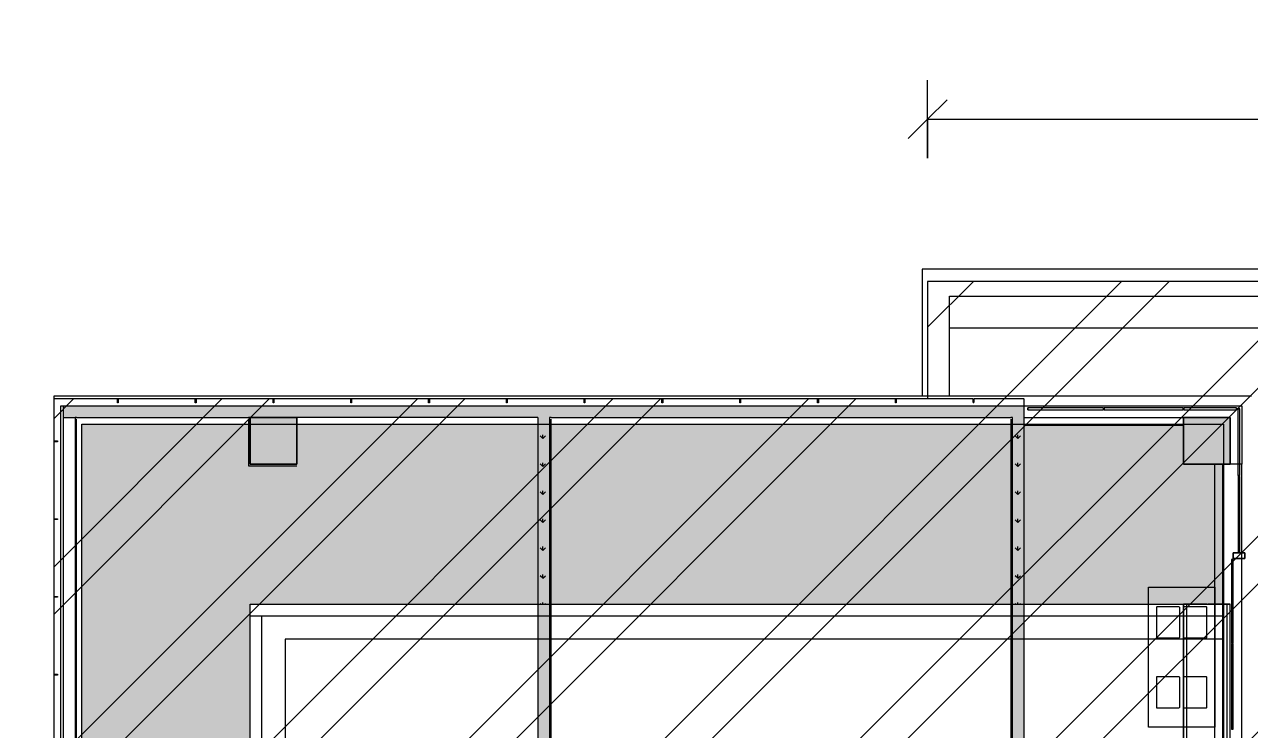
# Model space of a CAD drawing. Header units: millimetres. Extents: x -57519 to 497916, y -349472 to 446842.
# Drawn here: x 285903 to 301650, y 47997 to 57062 of the extents above; entities that cross this region are included whole.
import ezdxf

# ---------------------------------------------------------------- set-up
doc = ezdxf.new("R2010")
doc.units = ezdxf.units.MM
for name, color, linetype, lineweight in [('A-ANNO-DIMS', 211, 'Continuous', 5), ('A-ANNO-DIMS-500', 211, 'Continuous', 5), ('A-DETL-GENF', 92, 'Continuous', 5), ('A-DETL-WIDE', 214, 'Continuous', 18), ('A-FLOR', 192, 'Continuous', 5), ('A-FLOR-PATT', 8, 'Continuous', 5), ('A-GLAZ-CURT', 52, 'Continuous', 20), ('A-GLAZ-CWMG', 51, 'Continuous', 20), ('A-WALL', 113, 'Continuous', 20), ('A-WALL-PATT', 111, 'Continuous', 20), ('Q-CASE', 31, 'Continuous', 5), ('S-COLS', 52, 'Continuous', 20)]:
    doc.layers.add(name, color=color, linetype=linetype, lineweight=lineweight)
doc.styles.add('Arial', font='arial.ttf', dxfattribs={"width": 0.7, "height": 737.649701})
doc.dimstyles.new('Linear_-_1_5mm_Arial', dxfattribs={"dimscale": 304.8, "dimtxt": 750, "dimasz": 1.64042, "dimexe": 1.64042, "dimexo": 0.0625, "dimgap": 0.82021, "dimtad": 1, "dimdec": 0, "dimzin": 0, "dimdsep": 46, "dimtxsty": 'Arial', "dimblk1": 'OBLIQUE', "dimblk2": 'OBLIQUE', "dimsah": 1, "dimcen": 0.09, "dimadec": 0, "dimazin": 0, "dimtfac": 1, "dimtdec": 4, "dimtix": 1, "dimtmove": 0, "dimatfit": 3, "dimfxl": 1.64042, "dimfxlon": 1, "dimtvp": 1, "dimtolj": 1, "dimtzin": 0, "dimarcsym": 2})
pattern_1 = [(90, (294002.73, 48863.74), (-179.605, 179.605), [47.625, -311.585]), (45, (294002.73, 48863.74), (-179.605, 179.605), [47.625, -206.375]), (135, (294002.73, 48863.74), (-179.605, -179.605), [47.625, -206.375])]

# ---------------------------------------------------------------- blocks, each defined once
blk = doc.blocks.new('System Panel - _DLN__12_12mm laminated clear glass-15991818-SITE COVERAGE')
at = {"layer": 'A-GLAZ-CURT', "lineweight": 5}
for p, q in [((428.75, 12.5), (-428.75, 12.5)), ((-428.75, 12.5), (-428.75, -12.5)), ((-428.75, -12.5), (-428.75, 12.5)), ((428.75, 12.5), (-428.75, 12.5)), ((428.75, -12.5), (428.75, 12.5)), ((428.75, 12.5), (428.75, -12.5)), ((-428.75, -12.5), (428.75, -12.5)), ((-428.75, -12.5), (428.75, -12.5))]:
    blk.add_line(p, q, dxfattribs=at)
blk = doc.blocks.new('System Panel - _DLN__12_12mm laminated clear glass-15642044-SITE COVERAGE')
at = {"layer": 'A-GLAZ-CURT', "lineweight": 5}
for p, q in [((491, 12), (-491, 12)), ((-491, 12), (-491, -12)), ((-491, -12), (-491, 12)), ((491, 12), (-491, 12)), ((491, -9), (491, 12)), ((491, 12), (491, -9)), ((-491, -12), (489, -12)), ((-491, -12), (489, -12))]:
    blk.add_line(p, q, dxfattribs=at)
blk = doc.blocks.new('Rectangular Mullion - DLN_75 x 150mm _WD_-STUR_ OPENING-15642042-SITE COVERAGE')
at = {"layer": 'A-GLAZ-CWMG', "lineweight": 5}
for p, q in [((-38, 75), (38, 75)), ((-38, -75), (-38, 75)), ((38, 75), (-38, 75)), ((-38, 75), (-38, 13)), ((-38, 9), (-38, -12)), ((38, 75), (38, -75)), ((38, -75), (38, 75)), ((-38, -12), (-38, -75)), ((38, -75), (-38, -75)), ((-38, -75), (38, -75))]:
    blk.add_line(p, q, dxfattribs=at)
blk = doc.blocks.new('System Panel - _DLN__12_12mm laminated clear glass-15642713-SITE COVERAGE')
at = {"layer": 'A-GLAZ-CURT', "lineweight": 5}
for p, q in [((485, 12.5), (-485, 12.5)), ((-485, 12.5), (-485, -12.5)), ((-485, -12.5), (-485, 12.5)), ((485, 12.5), (-485, 12.5)), ((485, -12.5), (485, 12.5)), ((485, 12.5), (485, -12.5)), ((-485, -12.5), (485, -12.5)), ((-485, -12.5), (485, -12.5))]:
    blk.add_line(p, q, dxfattribs=at)
blk = doc.blocks.new('System Panel - _DLN__12_12mm laminated clear glass-15642714-SITE COVERAGE')
at = {"layer": 'A-GLAZ-CURT', "lineweight": 5}
for p, q in [((507.5, 12.5), (-507.5, 12.5)), ((-507.5, 12.5), (-507.5, -12.5)), ((-507.5, -12.5), (-507.5, 12.5)), ((507.5, 12.5), (-507.5, 12.5)), ((507.5, -12.5), (507.5, 12.5)), ((507.5, 12.5), (507.5, -12.5)), ((-507.5, -12.5), (507.5, -12.5)), ((-507.5, -12.5), (507.5, -12.5))]:
    blk.add_line(p, q, dxfattribs=at)
blk = doc.blocks.new('System Panel - _DLN__12_12mm laminated clear glass-15991862-SITE COVERAGE')
at = {"layer": 'A-GLAZ-CURT', "lineweight": 5}
for p, q in [((338.5, 12.5), (-338.5, 12.5)), ((-338.5, 12.5), (-338.5, -12.5)), ((-338.5, -12.5), (-338.5, 12.5)), ((338.5, 12.5), (-338.5, 12.5)), ((338.5, -12.5), (338.5, 12.5)), ((338.5, 12.5), (338.5, -12.5)), ((-338.5, -12.5), (338.5, -12.5)), ((-338.5, -12.5), (338.5, -12.5))]:
    blk.add_line(p, q, dxfattribs=at)
blk = doc.blocks.new('System Panel - _DLN__10_10mm laminated security glass _superclear_-15643333-SITE COVERAGE')
at = {"layer": 'A-GLAZ-CURT', "lineweight": 15}
for p, q in [((536, 10), (-536, 10)), ((-536, 10), (-536, -10)), ((536, -10), (536, 10)), ((-536, -10), (536, -10))]:
    blk.add_line(p, q, dxfattribs=at)
blk = doc.blocks.new('System Panel - _DLN__10_10mm laminated security glass _superclear_-15643334-SITE COVERAGE')
at = {"layer": 'A-GLAZ-CURT', "lineweight": 15}
for p, q in [((550, 10), (-550, 10)), ((-550, 10), (-550, -10)), ((550, -10), (550, 10)), ((-550, -10), (550, -10))]:
    blk.add_line(p, q, dxfattribs=at)
blk = doc.blocks.new('DLN_Counter Top_C - DLN_Counter Top_C-15994681-SITE COVERAGE')
at = {"layer": 'Q-CASE'}
for p, q in [((-1125, 400), (-1125, 600)), ((-1125, 600), (-1125, 560)), ((-1125, 560), (-1125, 600)), ((-1125, 600), (-1125, 560)), ((675, 600), (-1125, 600)), ((675, 600), (-1125, 600)), ((675, 600), (-1125, 600)), ((675, 600), (-1125, 600)), ((-1125, 560), (-1125, 400)), ((675, 560), (-1125, 560)), ((675, 560), (-1125, 560)), ((675, 560), (675, 600)), ((675, 600), (675, 560)), ((675, 560), (675, 600)), ((675, 600), (675, 0)), ((675, 40), (675, 560)), ((-1125, 316), (-1125, 400)), ((-1125, 400), (-1125, 316)), ((-1125, 0), (-1125, 304)), ((-1125, 304), (-1125, 40)), ((-1125, 40), (-1125, 0)), ((-1125, 0), (-1125, 40)), ((-1125, 40), (-1125, 0)), ((-1093, 40), (-1125, 40)), ((-1093, 40), (-1125, 40)), ((-1125, 0), (-1093, 0)), ((-1093, 0), (-1125, 0)), ((-1093, 0), (-1125, 0)), ((-1093, 0), (-1125, 0)), ((-693, 40), (-1093, 40)), ((-693, 40), (-1093, 40)), ((-1093, 0), (-1083, 0)), ((-1083, 0), (-1093, 0)), ((-1083, 0), (-1093, 0)), ((-1083, 0), (-1093, 0)), ((-1083, 0), (-703, 0)), ((-703, 0), (-1083, 0)), ((-703, 0), (-1083, 0)), ((-703, 0), (-1083, 0)), ((-703, 0), (-693, 0)), ((-693, 0), (-703, 0)), ((-693, 0), (-703, 0)), ((-693, 0), (-703, 0)), ((-193, 40), (-693, 40)), ((-193, 40), (-693, 40)), ((-693, 0), (-192, 0)), ((-192, 0), (-693, 0)), ((-192, 0), (-693, 0)), ((-192, 0), (-693, 0)), ((207, 40), (-193, 40)), ((207, 40), (-193, 40)), ((-192, 0), (-183, 0)), ((-183, 0), (-192, 0)), ((-183, 0), (-192, 0)), ((-183, 0), (-192, 0)), ((-183, 0), (197, 0)), ((197, 0), (-183, 0)), ((197, 0), (-183, 0)), ((197, 0), (-183, 0)), ((197, 0), (207, 0)), ((207, 0), (197, 0)), ((207, 0), (197, 0)), ((207, 0), (197, 0)), ((457, 40), (207, 40)), ((457, 40), (207, 40)), ((207, 0), (457, 0)), ((457, 0), (207, 0)), ((457, 0), (207, 0)), ((457, 0), (207, 0)), ((675, 40), (457, 40)), ((675, 40), (457, 40)), ((457, 0), (675, 0)), ((675, 0), (457, 0)), ((675, 0), (457, 0)), ((675, 0), (457, 0)), ((675, 0), (675, 40)), ((675, 40), (675, 0)), ((675, 0), (675, 40))]:
    blk.add_line(p, q, dxfattribs=at)
blk = doc.blocks.new('DIMBLOCK118-SITE COVERAGE')
at = {"layer": 'A-ANNO-DIMS-500', "transparency": 16777216}
for p, q in [((297513, 55344), (297513, 56344)), ((338963, 55344), (338963, 56344)), ((297513, 55844), (297763, 56094)), ((338963, 55844), (339213, 56094)), ((297513, 55844), (297263, 55594)), ((297513, 55844), (338963, 55844)), ((297513, 55844), (297513, 55344)), ((338963, 55844), (338713, 55594)), ((338963, 55844), (338963, 55344))]:
    blk.add_line(p, q, dxfattribs=at)
at = {"layer": 'A-ANNO-DIMS-500', "color": 0, "transparency": 16777216, "insert": (317257, 57051), "char_height": 737.6, "width": 2353.85, "attachment_point": 1, "line_spacing_factor": 0.938532, "style": 'Arial'}
blk.add_mtext('41450', dxfattribs=at)
blk = doc.blocks.new('_Oblique')
at = {"color": 0, "linetype": 'ByBlock', "lineweight": -2}
blk.add_line((-0.5, -0.5), (0.5, 0.5), dxfattribs=at)

msp = doc.modelspace()

# ---------------------------------------------------------------- hatches: boundary and pattern name
at = {"layer": 'A-DETL-GENF'}
h = msp.add_hatch(dxfattribs=at)
h.set_pattern_fill('FP_40', color=250, style=0, pattern_type=2)
h.set_pattern_definition([(45, (248763.4, 0), (-1257.236, 1257.236), []), (45, (248763.4, 1905), (-1257.236, 1257.236), [])])
h.paths.add_polyline_path([(325750.1, -8642.5), (328562.7, -8642.5), (328562.7, 4657.5), (341312.7, 4657.5), (341312.7, 30557.5), (342712.7, 30557.5), (342712.7, 48907.7), (339962.7, 48907.7), (339962.7, 52157.5), (338962.7, 52157.5), (338962.7, 53757.5), (297512.7, 53757.5), (297512.7, 52247.5), (286277.7, 52247.5), (286277.7, 34407.5), (285902.7, 34407.5), (285902.7, 7407.5), (286277.7, 7407.5), (286277.7, -2267.5), (315555.2, -2267.5), (315555.2, -8642.5), (321257.1, -8642.5)], flags=0)
at = {"layer": 'A-FLOR-PATT'}
h = msp.add_hatch(dxfattribs=at)
h.set_pattern_fill('FP_13', color=256, style=0, pattern_type=2)
h.set_pattern_definition(pattern_1)
h.paths.add_polyline_path([(286637.7, 45720), (288802.7, 45720), (288802.7, 49607.5), (292502.7, 49607.5), (292502.7, 51922.5), (286637.7, 51920.1), (286637.7, 45781.8)], flags=0)
h.paths.add_polyline_path([(295850.2, 49607.5), (298602.7, 49607.5), (298602.7, 51922.5), (292652.7, 51922.5), (292652.7, 49607.5), (294298.8, 49607.5)], flags=0)
h.paths.add_polyline_path([(301317.7, 49607.5), (301317.7, 51922.5), (298752.7, 51922.5), (298752.7, 49607.5), (301038.4, 49607.5)], flags=0)
h = msp.add_hatch(dxfattribs=at)
h.set_pattern_fill('FP_13', color=256, style=0, pattern_type=2)
h.set_pattern_definition(pattern_1)
h.paths.add_polyline_path([(292502.7, 49607.5), (292652.7, 49607.5), (292652.7, 51922.5), (292502.7, 51922.5), (292502.7, 50300.3)], flags=0)
h.paths.add_polyline_path([(298602.7, 49607.5), (298752.7, 49607.5), (298752.7, 51922.5), (298602.7, 51922.5), (298602.7, 50691.5)], flags=0)
at = {"layer": 'A-WALL-PATT', "lineweight": 5, "transparency": 33554560}
for points in [[(287559.3, 52007.5), (298752.7, 52007.5), (298752.7, 52157.5), (286402.7, 52157.5), (286402.7, 52007.5), (286436, 52007.5)], [(292652.7, 42407.5), (292652.7, 52007.5), (292502.7, 52007.5), (292502.7, 42407.5), (292613.9, 42407.5)], [(298752.7, 42907.5), (298752.7, 52007.5), (298602.7, 52007.5), (298602.7, 42907.5)]]:
    msp.add_hatch(color=253, dxfattribs=at).paths.add_polyline_path(points, flags=0)
at = {"layer": 'S-COLS', "transparency": 33554432}
for points in [[(289402.7, 51407.5), (289402.7, 52007.5), (288802.7, 52007.5), (288802.7, 51407.5)], [(300802.7, 51407.5), (301402.7, 51407.5), (301402.7, 52007.5), (300802.7, 52007.5), (300802.7, 51988.6)]]:
    msp.add_hatch(color=9, dxfattribs=at).paths.add_polyline_path(points, flags=0)

# ---------------------------------------------------------------- linework, layer by layer
at = {"layer": 'A-DETL-WIDE'}
for p, q in [((338962.7, 53757.5), (297512.7, 53757.5)), ((297512.7, 53757.5), (297512.7, 52247.5)), ((297512.7, 52247.5), (286277.7, 52247.5)), ((286277.7, 52247.5), (286277.7, 34407.5))]:
    msp.add_line(p, q, dxfattribs=at)
at = {"layer": 'A-FLOR'}
for p, q in [((339212.7, 53917.5), (297442.7, 53917.5)), ((297442.7, 53917.5), (297442.7, 52282.5)), ((297792.7, 52282.5), (297792.7, 53567.5)), ((297792.7, 53567.5), (338862.7, 53567.5)), ((286277.7, 52282.5), (286277.7, 45697.5)), ((301677.7, 52282.5), (286277.7, 52282.5)), ((286402.7, 52157.5), (298752.7, 52157.5)), ((286402.7, 33857.5), (286402.7, 52157.5)), ((298752.7, 52157.5), (301552.7, 52157.5)), ((301552.7, 52157.5), (301552.7, 51407.5)), ((292502.7, 52007.5), (289402.7, 52007.5)), ((289402.7, 52007.5), (289402.7, 51407.5)), ((300802.7, 51407.5), (300802.7, 52007.5)), ((286637.7, 45707.5), (286637.7, 51922.5)), ((286637.7, 51922.5), (298602.7, 51922.5)), ((298605.2, 51922.5), (301317.7, 51922.5)), ((301317.7, 51922.5), (301317.7, 46777.1)), ((301552.7, 51407.5), (300802.7, 51407.5)), ((301552.7, 46925.5), (301552.7, 51407.5)), ((300352.7, 49825.5), (301202.7, 49825.5)), ((300352.7, 48025.5), (300352.7, 49825.5)), ((301202.7, 49825.5), (301202.7, 48025.5)), ((300802.7, 49457.5), (300802.7, 49607.5)), ((288802.7, 49457.5), (288952.7, 49457.5)), ((300452.7, 49565.4), (300452.7, 49185.4)), ((300742.7, 49575.4), (300462.7, 49575.4)), ((300752.7, 49185.4), (300752.7, 49565.4)), ((300802.7, 49565.4), (300802.7, 49185.4)), ((301092.7, 49575.4), (300812.7, 49575.4)), ((301102.7, 49185.4), (301102.7, 49565.4)), ((301317.7, 49157.5), (289252.7, 49157.5)), ((289252.7, 49157.5), (289252.7, 45707.5)), ((300462.7, 49175.4), (300742.7, 49175.4)), ((300812.7, 49175.4), (301092.7, 49175.4)), ((300452.7, 48665.4), (300452.7, 48285.4)), ((300742.7, 48675.4), (300462.7, 48675.4)), ((300752.7, 48285.4), (300752.7, 48665.4)), ((300802.7, 48665.4), (300802.7, 48285.4)), ((301092.7, 48675.4), (300812.7, 48675.4)), ((301102.7, 48285.4), (301102.7, 48665.4)), ((300462.7, 48275.4), (300742.7, 48275.4)), ((300812.7, 48275.4), (301092.7, 48275.4)), ((301202.7, 48025.5), (300352.7, 48025.5))]:
    msp.add_line(p, q, dxfattribs=at)
at = {"layer": 'A-FLOR', "color": 10}
msp.add_line((338862.7, 53157.5), (297792.7, 53157.5), dxfattribs=at)
at = {"layer": 'A-FLOR'}
for centre, start, end in [((300462.7, 49565.4), 90, 180), ((300462.7, 49565.4), 135, 180), ((300462.7, 49565.4), 90, 135), ((300742.7, 49565.4), 0, 90), ((300742.7, 49565.4), 0, 90), ((300812.7, 49565.4), 90, 180), ((300812.7, 49565.4), 90, 180), ((301092.7, 49565.4), 45, 90), ((301092.7, 49565.4), 0, 90), ((301092.7, 49565.4), 30, 45), ((301092.7, 49565.4), 0, 30), ((300462.7, 49185.4), 180, 195), ((300462.7, 49185.4), 180, 270), ((300462.7, 49185.4), 195, 210), ((300462.7, 49185.4), 210, 225), ((300462.7, 49185.4), 225, 240), ((300462.7, 49185.4), 240, 255), ((300462.7, 49185.4), 255, 270), ((300742.7, 49185.4), 270, 0), ((300742.7, 49185.4), 270, 285), ((300742.7, 49185.4), 285, 0), ((300812.7, 49185.4), 180, 255), ((300812.7, 49185.4), 180, 270), ((300812.7, 49185.4), 255, 270), ((301092.7, 49185.4), 270, 0), ((301092.7, 49185.4), 270, 285), ((301092.7, 49185.4), 285, 300), ((301092.7, 49185.4), 300, 315), ((301092.7, 49185.4), 315, 330), ((301092.7, 49185.4), 330, 0), ((300462.7, 48665.4), 90, 180), ((300462.7, 48665.4), 150, 180), ((300462.7, 48665.4), 105, 150), ((300462.7, 48665.4), 90, 105), ((300742.7, 48665.4), 75, 90), ((300742.7, 48665.4), 0, 90), ((300742.7, 48665.4), 0, 75), ((300812.7, 48665.4), 90, 180), ((300812.7, 48665.4), 105, 180), ((300812.7, 48665.4), 90, 105), ((301092.7, 48665.4), 45, 90), ((301092.7, 48665.4), 0, 90), ((301092.7, 48665.4), 30, 45), ((301092.7, 48665.4), 0, 30), ((300462.7, 48285.4), 180, 195), ((300462.7, 48285.4), 180, 270), ((300462.7, 48285.4), 195, 210), ((300462.7, 48285.4), 210, 255), ((300462.7, 48285.4), 255, 270), ((300742.7, 48285.4), 270, 0), ((300742.7, 48285.4), 270, 0), ((300812.7, 48285.4), 180, 270), ((300812.7, 48285.4), 180, 270), ((301092.7, 48285.4), 270, 0), ((301092.7, 48285.4), 270, 285), ((301092.7, 48285.4), 285, 330), ((301092.7, 48285.4), 330, 0)]:
    msp.add_arc(centre, 10, start, end, dxfattribs=at)
at = {"layer": 'A-WALL', "lineweight": 18}
for p, q in [((286277.7, 52247.5), (286277.7, 51707.5)), ((287097.7, 52247.5), (286277.7, 52247.5)), ((286367.7, 33882.5), (286367.7, 52157.5)), ((286367.7, 52157.5), (298752.7, 52157.5)), ((287097.7, 52197.5), (287097.7, 52247.5)), ((287107.7, 52197.5), (287097.7, 52197.5)), ((288097.7, 52247.5), (287107.7, 52247.5)), ((287107.7, 52247.5), (287107.7, 52197.5)), ((288097.7, 52197.5), (288097.7, 52247.5)), ((288107.7, 52197.5), (288097.7, 52197.5)), ((289097.7, 52247.5), (288107.7, 52247.5)), ((288107.7, 52247.5), (288107.7, 52197.5)), ((289097.7, 52197.5), (289097.7, 52247.5)), ((289107.7, 52197.5), (289097.7, 52197.5)), ((290097.7, 52247.5), (289107.7, 52247.5)), ((289107.7, 52247.5), (289107.7, 52197.5)), ((290097.7, 52197.5), (290097.7, 52247.5)), ((290107.7, 52197.5), (290097.7, 52197.5)), ((291097.7, 52247.5), (290107.7, 52247.5)), ((290107.7, 52247.5), (290107.7, 52197.5)), ((291097.7, 52197.5), (291097.7, 52247.5)), ((291107.7, 52197.5), (291097.7, 52197.5)), ((292097.7, 52247.5), (291107.7, 52247.5)), ((291107.7, 52247.5), (291107.7, 52197.5)), ((292097.7, 52197.5), (292097.7, 52247.5)), ((292107.7, 52197.5), (292097.7, 52197.5)), ((293097.7, 52247.5), (292107.7, 52247.5)), ((292107.7, 52247.5), (292107.7, 52197.5)), ((293097.7, 52197.5), (293097.7, 52247.5)), ((293107.7, 52197.5), (293097.7, 52197.5)), ((294097.7, 52247.5), (293107.7, 52247.5)), ((293107.7, 52247.5), (293107.7, 52197.5)), ((294097.7, 52197.5), (294097.7, 52247.5)), ((294107.7, 52197.5), (294097.7, 52197.5)), ((295097.7, 52247.5), (294107.7, 52247.5)), ((294107.7, 52247.5), (294107.7, 52197.5)), ((295097.7, 52197.5), (295097.7, 52247.5)), ((295107.7, 52197.5), (295097.7, 52197.5)), ((296097.7, 52247.5), (295107.7, 52247.5)), ((295107.7, 52247.5), (295107.7, 52197.5)), ((296097.7, 52197.5), (296097.7, 52247.5)), ((296107.7, 52197.5), (296097.7, 52197.5)), ((297097.7, 52247.5), (296107.7, 52247.5)), ((296107.7, 52247.5), (296107.7, 52197.5)), ((297097.7, 52197.5), (297097.7, 52247.5)), ((297107.7, 52197.5), (297097.7, 52197.5)), ((298097.7, 52247.5), (297107.7, 52247.5)), ((297107.7, 52247.5), (297107.7, 52197.5)), ((298097.7, 52201.5), (298097.7, 52246.2)), ((298107.7, 52197.5), (298097.7, 52197.5)), ((298752.7, 52247.5), (298107.7, 52247.5)), ((298107.7, 52246.2), (298107.7, 52200.7)), ((298752.7, 52157.5), (298752.7, 52244.8)), ((286552.7, 52007.5), (286552.7, 43532.5)), ((286572.7, 52007.5), (286552.7, 52007.5)), ((286572.7, 43552.5), (286572.7, 51987.5)), ((288802.7, 52007.5), (288782.7, 52007.5)), ((288782.7, 51987.5), (288782.7, 51387.5)), ((288802.7, 51407.5), (288802.7, 52007.5)), ((292652.7, 52007.5), (292652.7, 42407.5)), ((292672.7, 52007.5), (292652.7, 52007.5)), ((292672.7, 42427.5), (292672.7, 51987.5)), ((298602.7, 52007.5), (298582.7, 52007.5)), ((298582.7, 51987.5), (298582.7, 46252.5)), ((298602.7, 46252.5), (298602.7, 52007.5)), ((286277.7, 51707.5), (286327.7, 51707.5)), ((286327.7, 51697.5), (286277.7, 51697.5)), ((286277.7, 51697.5), (286277.7, 50707.5)), ((286327.7, 51707.5), (286327.7, 51697.5)), ((288782.7, 51387.5), (289402.7, 51387.5)), ((289402.7, 51407.5), (288802.7, 51407.5)), ((286277.7, 50707.5), (286327.7, 50707.5)), ((286327.7, 50707.5), (286327.7, 50697.5)), ((286327.7, 50697.5), (286277.7, 50697.5)), ((286277.7, 50697.5), (286277.7, 49707.5)), ((286277.7, 49707.5), (286327.7, 49707.5)), ((286327.7, 49697.5), (286277.7, 49697.5)), ((286277.7, 49697.5), (286277.7, 48707.5)), ((286327.7, 49707.5), (286327.7, 49697.5)), ((286277.7, 48707.5), (286327.7, 48707.5)), ((286327.7, 48697.5), (286277.7, 48697.5)), ((286277.7, 48697.5), (286277.7, 47707.5)), ((286327.7, 48707.5), (286327.7, 48697.5))]:
    msp.add_line(p, q, dxfattribs=at)
at = {"layer": 'A-WALL', "lineweight": 5}
for p, q in [((298752.7, 46907.5), (298752.7, 52157.5)), ((286402.7, 52007.5), (289402.7, 52007.5)), ((292502.7, 52007.5), (292502.7, 42427.5)), ((292672.7, 52007.5), (298582.7, 52007.5)), ((298752.7, 52007.5), (300802.7, 52007.5)), ((300802.7, 51907.5), (300802.7, 52007.5)), ((300802.7, 51907.5), (298752.7, 51907.5)), ((301202.7, 47807.5), (301202.7, 51407.5)), ((301302.7, 51407.5), (301302.7, 47807.5))]:
    msp.add_line(p, q, dxfattribs=at)
at = {"layer": 'A-WALL', "color": 254, "lineweight": 5}
for p, q in [((288802.7, 49607.5), (301317.7, 49607.5)), ((288802.7, 45707.5), (288802.7, 49607.5))]:
    msp.add_line(p, q, dxfattribs=at)
at = {"layer": 'A-WALL', "color": 10, "lineweight": 5}
for p, q in [((288952.7, 49457.5), (301317.7, 49457.5)), ((288952.7, 45707.5), (288952.7, 49457.5))]:
    msp.add_line(p, q, dxfattribs=at)
at = {"layer": 'S-COLS', "color": 53}
for p, q in [((289402.7, 52007.5), (288802.7, 52007.5)), ((288802.7, 52007.5), (288802.7, 51407.5)), ((289402.7, 51407.5), (289402.7, 52007.5)), ((301402.7, 52007.5), (300802.7, 52007.5)), ((300802.7, 52007.5), (300802.7, 51407.5)), ((301402.7, 51407.5), (301402.7, 52007.5)), ((288802.7, 51407.5), (289402.7, 51407.5)), ((300802.7, 51407.5), (301402.7, 51407.5))]:
    msp.add_line(p, q, dxfattribs=at)
at = {"layer": 'S-COLS', "color": 9, "lineweight": 5}
msp.add_line((288802.7, 52007.5), (289402.7, 52007.5), dxfattribs=at)
at = {"layer": 'S-COLS', "color": 254, "lineweight": 5}
for p, q in [((300802.7, 52007.5), (301402.7, 52007.5)), ((301402.7, 52007.5), (301402.7, 51908.2)), ((301402.7, 51907.5), (301402.7, 51407.5))]:
    msp.add_line(p, q, dxfattribs=at)

# ---------------------------------------------------------------- block references
at = {"layer": 'A-GLAZ-CURT', "lineweight": 5}
for name, p in [('System Panel - _DLN__12_12mm laminated clear glass-15642713-SITE COVERAGE', (299287.7, 52120)), ('System Panel - _DLN__12_12mm laminated clear glass-15642714-SITE COVERAGE', (300290.2, 52120)), ('System Panel - _DLN__12_12mm laminated clear glass-15991862-SITE COVERAGE', (301146.2, 52120))]:
    msp.add_blockref(name, p, dxfattribs=at)
at = {"layer": 'A-GLAZ-CURT', "lineweight": 5, "rotation": 270}
for name, p in [('System Panel - _DLN__12_12mm laminated clear glass-15991818-SITE COVERAGE', (301514.7, 51691.2)), ('System Panel - _DLN__12_12mm laminated clear glass-15642044-SITE COVERAGE', (301514.7, 50761.2)), ('System Panel - _DLN__10_10mm laminated security glass _superclear_-15643333-SITE COVERAGE', (301429.7, 49648.7)), ('System Panel - _DLN__10_10mm laminated security glass _superclear_-15643334-SITE COVERAGE', (301429.7, 48552.5))]:
    msp.add_blockref(name, p, dxfattribs=at)
at = {"layer": 'A-GLAZ-CWMG', "lineweight": 5, "extrusion": (0, 0, -1), "rotation": 270}
msp.add_blockref('Rectangular Mullion - DLN_75 x 150mm _WD_-STUR_ OPENING-15642042-SITE COVERAGE', (-301514.7, 50232.5), dxfattribs=at)
at = {"layer": 'Q-CASE', "rotation": 270.0000000000001}
msp.add_blockref('DLN_Counter Top_C - DLN_Counter Top_C-15994681-SITE COVERAGE', (300802.7, 48482.8), dxfattribs=at)

# ---------------------------------------------------------------- dimensions: what is measured, and where the dimension line sits
at = {"layer": 'A-ANNO-DIMS'}
dim = msp.add_linear_dim(base=(338962.7, 55843.7), p1=(297512.7, 55343.7), p2=(338962.7, 55343.7), dimstyle='Linear_-_1_5mm_Arial', override={"dimpost": '<>', "dimfxl": 41450.000002}, dxfattribs=at)
dim.commit()
dim.dimension.update_dxf_attribs({"geometry": 'DIMBLOCK118-SITE COVERAGE', "text_midpoint": (318237.7, 56470.3)})

doc.saveas('drawing.dxf')
